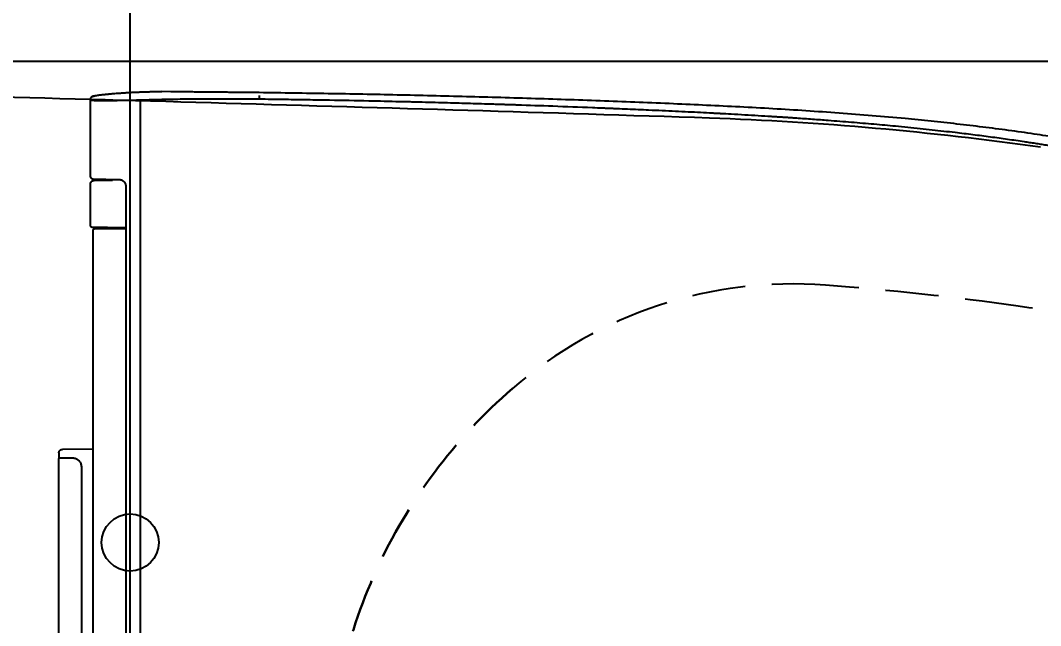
# Model space of a CAD drawing. Extents: x 76 to 2241, y -59 to 2238.
# Drawn here: x 460.6 to 746.6, y 1650.7 to 1820.5 of the extents above; entities that cross this region are included whole.
import ezdxf

# ---------------------------------------------------------------- set-up
doc = ezdxf.new("R2010")
doc.units = 0
doc.header["$LTSCALE"] = 20
doc.header["$MEASUREMENT"] = 0
doc.linetypes.add('HIDDEN', pattern=[0.375, 0.25, -0.125])
doc.linetypes.add('SLD-실선', pattern=[0])
doc.layers.get('0').update_dxf_attribs({"linetype": 'CONTINUOUS'})
doc.layers.get('DEFPOINTS').update_dxf_attribs({"linetype": 'CONTINUOUS'})
doc.layers.add('3', color=3, linetype='CONTINUOUS')
doc.layers.add('THIN', color=8, linetype='CONTINUOUS')
doc.styles.get("Standard").update_dxf_attribs({"font": 'NanumGothic.ttf'})
doc.dimstyles.get("Standard").update_dxf_attribs({"dimtxt": 2.7, "dimasz": 2, "dimexe": 2, "dimexo": 1, "dimgap": 1.5, "dimtad": 1, "dimlfac": 10, "dimzin": 0, "dimdsep": 46, "dimtxsty": 'Standard', "dimcen": 0, "dimclrt": 2, "dimadec": 0, "dimazin": 0, "dimtfac": 1, "dimtofl": 0, "dimtmove": 0, "dimatfit": 3, "dimfxl": 0, "dimtolj": 1, "dimtzin": 0, "dimarcsym": 0})

# ---------------------------------------------------------------- blocks, each defined once
blk = doc.blocks.new('*D22')
at = {"color": 3, "lineweight": -2}
for p, q in [((261.34, 1796.72), (261.34, 1963.46)), ((961.34, 1609.02), (961.34, 1963.46)), ((281.34, 1953.46), (941.34, 1953.46))]:
    blk.add_line(p, q, dxfattribs=at)
at = {"color": 3}
for points in [[(281.34, 1956.8), (281.34, 1950.13), (261.34, 1953.46)], [(941.34, 1956.8), (941.34, 1950.13), (961.34, 1953.46)]]:
    blk.add_solid(points, dxfattribs=at)
at = {"layer": 'DEFPOINTS', "color": 0}
for p in [(961.34, 1953.46), (261.34, 1791.72), (961.34, 1604.02)]:
    blk.add_point(p, dxfattribs=at)
at = {"color": 2, "insert": (641.34, 1979.69), "char_height": 30, "attachment_point": 5}
blk.add_mtext('\\A1;700', dxfattribs=at)
blk = doc.blocks.new('*D23')
at = {"color": 3, "lineweight": -2}
for p, q in [((491.34, 1531.42), (491.34, 1889.51)), ((961.34, 1609.02), (961.34, 1889.51)), ((511.34, 1879.51), (941.34, 1879.51))]:
    blk.add_line(p, q, dxfattribs=at)
at = {"color": 3}
for points in [[(511.34, 1882.85), (511.34, 1876.18), (491.34, 1879.51)], [(941.34, 1882.85), (941.34, 1876.18), (961.34, 1879.51)]]:
    blk.add_solid(points, dxfattribs=at)
at = {"layer": 'DEFPOINTS', "color": 0}
for p in [(961.34, 1879.51), (961.34, 1604.02), (491.34, 1526.42)]:
    blk.add_point(p, dxfattribs=at)
at = {"color": 2, "insert": (726.34, 1905.74), "char_height": 30, "attachment_point": 5}
blk.add_mtext('\\A1;470', dxfattribs=at)
blk = doc.blocks.new('*D24')
at = {"color": 3, "lineweight": -2}
for p, q in [((278.34, 1809.02), (1105.15, 1809.02)), ((1095.15, 1789.02), (1095.15, 1419.02)), ((278.34, 1399.02), (1105.15, 1399.02))]:
    blk.add_line(p, q, dxfattribs=at)
at = {"color": 3}
for points in [[(1091.81, 1789.02), (1098.48, 1789.02), (1095.15, 1809.02)], [(1091.81, 1419.02), (1098.48, 1419.02), (1095.15, 1399.02)]]:
    blk.add_solid(points, dxfattribs=at)
at = {"layer": 'DEFPOINTS', "color": 0}
for p in [(273.34, 1809.02), (273.34, 1399.02), (1095.15, 1399.02)]:
    blk.add_point(p, dxfattribs=at)
at = {"color": 2, "insert": (1068.92, 1604.02), "char_height": 30, "attachment_point": 5, "rotation": 90}
blk.add_mtext('\\A1;410', dxfattribs=at)
blk = doc.blocks.new('A$C20b64e20')
at = {"color": 2, "linetype": 'SLD-실선', "lineweight": 25}
for p, q in [((210.11, 490), (290.11, 490)), ((290.31, 489.8), (290.25, 486.11)), ((290.31, 490), (290.26, 486.17)), ((291.65, 490), (290.31, 490)), ((292.65, 489.01), (292.65, 489)), ((292.72, 480.5), (292.65, 489)), ((287.76, 483.7), (105.29, 483.7)), ((366.97, 481.25), (355.62, 481.25)), ((390.65, 481.25), (369.49, 481.25)), ((391.53, 480.78), (391.43, 480.9)), ((267.37, 480.5), (125.68, 480.5)), ((290.81, 480.48), (267.37, 480.5)), ((353.82, 480.5), (293.3, 480.5)), ((355.01, 480.51), (355.01, 480.48)), ((368.04, 479.95), (368.04, 479.99)), ((368.05, 479.8), (368.04, 479.99)), ((368.05, 479.77), (368.04, 479.95)), ((354.94, 475), (354.52, 475)), ((354.93, 473.85), (354.52, 473.85)), ((368.4, 473.21), (368.39, 473.17)), ((366.38, 471.24), (26.67, 471.24)), ((390.61, 467.25), (2.43, 467.25))]:
    blk.add_line(p, q, dxfattribs=at)
blk.add_arc((353.82, 479.8), 0.7, 0, 90, dxfattribs=at)
for points, knots in [([(290.17, 489.99), (290.15, 490), (290.13, 490), (290.11, 489.99), (290.1, 489.99)], [0, 0, 0, 0, 0.468049, 1, 1, 1, 1]), ([(290.31, 489.8), (290.3, 489.83), (290.3, 489.87), (290.27, 489.92), (290.24, 489.95), (290.2, 489.99), (290.17, 489.99), (290.17, 489.99)], [0, 0, 0, 0, 0.310603, 0.462773, 0.621111, 0.929955, 1, 1, 1, 1]), ([(291.65, 490), (291.76, 489.99), (291.99, 489.97), (292.29, 489.8), (292.51, 489.54), (292.63, 489.27), (292.64, 489.08), (292.65, 489.01)], [0, 0, 0, 0, 0.2158918, 0.4317837, 0.6476755, 0.8635673, 1, 1, 1, 1]), ([(290.26, 486.17), (290.25, 486.02), (290.23, 485.71), (290.1, 485.27), (289.89, 484.88), (289.65, 484.55), (289.36, 484.27), (289.03, 484.04), (288.66, 483.86), (288.24, 483.73), (287.93, 483.71), (287.76, 483.7)], [0, 0, 0, 0, 0.142477, 0.284782, 0.39639, 0.507888, 0.602673, 0.697393, 0.792658, 0.887876, 1, 1, 1, 1]), ([(355.63, 481.25), (355.6, 481.25), (355.55, 481.25), (355.48, 481.24), (355.44, 481.23), (355.41, 481.22), (355.38, 481.2), (355.36, 481.19), (355.33, 481.18), (355.29, 481.16), (355.26, 481.13), (355.21, 481.09), (355.18, 481.06), (355.16, 481.03), (355.14, 481.01), (355.13, 481), (355.13, 480.98), (355.12, 480.97), (355.11, 480.96), (355.1, 480.94), (355.08, 480.92), (355.07, 480.88), (355.05, 480.84), (355.04, 480.79), (355.02, 480.72), (355.01, 480.63), (355.01, 480.55), (355.01, 480.51)], [0, 0, 0, 0, 0.047595, 0.068455, 0.077997, 0.087196, 0.096503, 0.106545, 0.118015, 0.131559, 0.166062, 0.205191, 0.239582, 0.25259, 0.257962, 0.26283, 0.26767, 0.273122, 0.279788, 0.28813, 0.311108, 0.344129, 0.421732, 0.534002, 0.676405, 0.838677, 1, 1, 1, 1]), ([(368.04, 479.99), (368.04, 480.04), (368.04, 480.15), (368.03, 480.27), (368.01, 480.37), (368, 480.45), (367.98, 480.52), (367.96, 480.58), (367.93, 480.63), (367.91, 480.68), (367.89, 480.71), (367.88, 480.73), (367.86, 480.76), (367.84, 480.79), (367.81, 480.84), (367.76, 480.9), (367.71, 480.96), (367.64, 481.02), (367.55, 481.08), (367.45, 481.14), (367.35, 481.19), (367.25, 481.22), (367.11, 481.25), (367.02, 481.25), (366.96, 481.25)], [0, 0, 0, 0, 0.131487, 0.257832, 0.373143, 0.47152, 0.547516, 0.601113, 0.629052, 0.648897, 0.656751, 0.66383, 0.670629, 0.677564, 0.692776, 0.719727, 0.749722, 0.78822, 0.819862, 0.847229, 0.874104, 0.902744, 0.93372, 1, 1, 1, 1]), ([(369.52, 481.25), (369.45, 481.25), (369.33, 481.25), (369.15, 481.2), (369.02, 481.14), (368.92, 481.07), (368.84, 481.02), (368.78, 480.96), (368.72, 480.89), (368.65, 480.8), (368.6, 480.68), (368.55, 480.55), (368.51, 480.4), (368.49, 480.21), (368.47, 479.99), (368.46, 479.79), (368.46, 479.67), (368.46, 479.65)], [0, 0, 0, 0, 0.038461, 0.075159, 0.11042, 0.128381, 0.149521, 0.177358, 0.213909, 0.270575, 0.341726, 0.427743, 0.528971, 0.645803, 0.79449, 0.963773, 1, 1, 1, 1]), ([(390.61, 467.25), (390.61, 467.59), (390.59, 468.26), (390.56, 469.26), (390.54, 470.23), (390.52, 471.18), (390.5, 472.1), (390.49, 472.94), (390.48, 473.71), (390.47, 474.4), (390.46, 475.07), (390.45, 475.71), (390.45, 476.31), (390.45, 476.88), (390.45, 477.47), (390.45, 478.07), (390.45, 478.66), (390.46, 479.18), (390.47, 479.65), (390.48, 480.05), (390.5, 480.4), (390.52, 480.7), (390.54, 480.93), (390.57, 481.11), (390.6, 481.21), (390.63, 481.26), (390.64, 481.25), (390.65, 481.25)], [0, 0, 0, 0, 0.046035, 0.09153, 0.136484, 0.180899, 0.224773, 0.268108, 0.304824, 0.341145, 0.377069, 0.412597, 0.447729, 0.482465, 0.516806, 0.561346, 0.605286, 0.648625, 0.691365, 0.733506, 0.775049, 0.817914, 0.860853, 0.903866, 0.946954, 0.990117, 1, 1, 1, 1]), ([(391.43, 480.9), (391.38, 480.95), (391.29, 481.04), (391.09, 481.16), (390.87, 481.24), (390.71, 481.25), (390.63, 481.25)], [0, 0, 0, 0, 0.271934, 0.526788, 0.765933, 1, 1, 1, 1]), ([(391.78, 480.16), (391.77, 480.26), (391.74, 480.44), (391.64, 480.64), (391.56, 480.74), (391.53, 480.78)], [0, 0, 0, 0, 0.44134, 0.788461, 1, 1, 1, 1]), ([(293.3, 480.5), (293.16, 480.5), (292.87, 480.5), (292.39, 480.5), (291.88, 480.49), (291.35, 480.49), (290.99, 480.48), (290.81, 480.48)], [0, 0, 0, 0, 0.18463, 0.381766, 0.584481, 0.792297, 1, 1, 1, 1]), ([(354.52, 471.24), (354.52, 471.52), (354.52, 472.03), (354.52, 472.75), (354.52, 473.39), (354.52, 474.02), (354.52, 474.62), (354.52, 475.19), (354.52, 475.74), (354.52, 476.27), (354.52, 476.77), (354.52, 477.25), (354.52, 477.69), (354.52, 478.1), (354.52, 478.54), (354.52, 478.97), (354.52, 479.3), (354.52, 479.52), (354.52, 479.67), (354.52, 479.76), (354.52, 479.8), (354.52, 479.8), (354.52, 479.8)], [0, 0, 0, 0, 0.060481, 0.108737, 0.156859, 0.205082, 0.251562, 0.297921, 0.344369, 0.392033, 0.439568, 0.487199, 0.536308, 0.585277, 0.634353, 0.708489, 0.782589, 0.831328, 0.879931, 0.928637, 0.975603, 1, 1, 1, 1]), ([(355.01, 480.48), (355, 480.43), (355, 480.34), (354.99, 480.15), (354.99, 479.92), (354.98, 479.65), (354.98, 479.33), (354.97, 479), (354.97, 478.67), (354.96, 478.35), (354.96, 478.01), (354.96, 477.64), (354.95, 477.26), (354.95, 476.86), (354.95, 476.46), (354.94, 476.07), (354.94, 475.69), (354.94, 475.31), (354.94, 474.91), (354.93, 474.5), (354.93, 474.08), (354.93, 473.51), (354.93, 472.78), (354.93, 471.97), (354.92, 471.45), (354.92, 471.24)], [0, 0, 0, 0, 0.0515534, 0.1027748, 0.1538627, 0.2050172, 0.2564377, 0.3083204, 0.3482318, 0.3878811, 0.427358, 0.4667531, 0.5061579, 0.5456637, 0.5853609, 0.6189937, 0.6524813, 0.685878, 0.7192383, 0.7526171, 0.786069, 0.8196483, 0.8863947, 0.9529304, 1, 1, 1, 1]), ([(368.08, 477.96), (368.08, 478.11), (368.08, 478.43), (368.07, 478.83), (368.07, 479.19), (368.06, 479.5), (368.05, 479.69), (368.05, 479.76), (368.05, 479.77)], [0, 0, 0, 0, 0.196319, 0.392222, 0.588592, 0.784718, 0.980439, 1, 1, 1, 1]), ([(368.1, 476.37), (368.1, 476.57), (368.1, 476.95), (368.09, 477.49), (368.09, 477.8), (368.08, 477.96)], [0, 0, 0, 0, 0.333561, 0.666243, 1, 1, 1, 1]), ([(368.46, 479.62), (368.46, 479.56), (368.45, 479.44), (368.45, 479.21), (368.44, 478.94), (368.44, 478.67), (368.43, 478.31), (368.43, 477.86), (368.42, 477.28), (368.41, 476.67), (368.4, 476.02), (368.4, 475.33), (368.39, 474.63), (368.39, 473.91), (368.39, 473.41), (368.39, 473.17)], [0, 0, 0, 0, 0.048835, 0.112997, 0.175818, 0.236735, 0.295825, 0.393617, 0.488484, 0.580903, 0.671392, 0.75757, 0.842225, 0.921755, 1, 1, 1, 1]), ([(391.78, 480.16), (391.78, 480.16), (391.79, 480.14), (391.8, 480.11), (391.81, 480.08), (391.83, 480.05), (391.84, 480.01), (391.85, 479.96), (391.86, 479.91), (391.88, 479.87), (391.89, 479.82), (391.9, 479.77), (391.91, 479.71), (391.92, 479.65), (391.93, 479.6), (391.95, 479.52), (391.97, 479.41), (391.99, 479.24), (392.02, 479.04), (392.06, 478.82), (392.09, 478.6), (392.11, 478.43), (392.12, 478.32), (392.13, 478.29), (392.13, 478.25), (392.13, 478.22), (392.14, 478.18), (392.14, 478.14), (392.15, 478.09), (392.16, 477.99), (392.18, 477.84), (392.2, 477.64), (392.23, 477.38), (392.26, 477.06), (392.3, 476.67), (392.35, 476.21), (392.4, 475.66), (392.46, 475.02), (392.52, 474.28), (392.56, 473.74), (392.58, 473.46)], [0, 0, 0, 0, 0.018673, 0.040004, 0.059985, 0.075247, 0.09432, 0.118177, 0.13846, 0.153478, 0.169313, 0.185966, 0.202971, 0.21913, 0.234696, 0.249669, 0.277337, 0.313657, 0.358629, 0.393053, 0.431247, 0.467977, 0.473004, 0.47808, 0.483207, 0.488383, 0.49361, 0.498887, 0.503761, 0.517682, 0.539536, 0.565622, 0.597976, 0.636599, 0.681491, 0.732653, 0.790084, 0.853785, 0.923757, 1, 1, 1, 1]), ([(368.11, 475), (368.11, 475.09), (368.11, 475.57), (368.1, 476.01), (368.1, 476.37)], [0, 0, 0, 0, 0.187754, 1, 1, 1, 1]), ([(368.4, 473.21), (368.39, 473.07), (368.38, 472.81), (368.25, 472.42), (368.05, 472.07), (367.78, 471.76), (367.46, 471.52), (367.1, 471.35), (366.73, 471.25), (366.48, 471.24), (366.36, 471.23)], [0, 0, 0, 0, 0.139316, 0.274405, 0.405315, 0.532135, 0.654959, 0.77386, 0.888869, 1, 1, 1, 1]), ([(392.58, 473.46), (392.6, 473.13), (392.65, 472.45), (392.72, 471.4), (392.78, 470.33), (392.84, 469.24), (392.89, 468.15), (392.93, 467.06), (392.97, 465.98), (393, 464.93), (393.03, 463.9), (393.04, 462.91), (393.05, 461.96), (393.04, 461.38), (393.04, 461.09)], [0, 0, 0, 0, 0.083318, 0.166642, 0.249972, 0.333305, 0.416641, 0.49998, 0.58332, 0.66666, 0.749999, 0.833336, 0.91667, 1, 1, 1, 1]), ([(390.89, 433.87), (390.9, 434.88), (390.92, 436.94), (390.94, 439.94), (390.95, 442.03), (390.95, 443.15), (390.95, 443.4), (390.95, 443.66), (390.95, 443.99), (390.95, 444.83), (390.94, 447.34), (390.93, 449.8), (390.91, 451.77), (390.91, 452.1), (390.9, 452.43), (390.9, 452.76), (390.9, 453.09), (390.89, 453.48), (390.88, 454.66), (390.85, 456.94), (390.79, 460.23), (390.71, 463.77), (390.65, 466.1), (390.61, 467.25)], [0, 0, 0, 0, 0.090799, 0.184859, 0.270331, 0.277974, 0.285636, 0.293318, 0.301096, 0.314861, 0.369004, 0.526221, 0.536133, 0.546049, 0.555968, 0.565891, 0.575818, 0.585761, 0.600697, 0.68212, 0.79032, 0.896279, 1, 1, 1, 1]), ([(392.81, 441.27), (392.81, 441.64), (392.82, 442.43), (392.84, 443.66), (392.85, 445.02), (392.87, 446.5), (392.88, 448.1), (392.9, 449.77), (392.91, 451.53), (392.92, 452.84), (392.92, 453.57), (393.04, 461.09)], [0, 0, 0, 0, 0.090129, 0.189815, 0.29906, 0.417862, 0.546221, 0.684138, 0.822925, 0.970208, 1, 1, 1, 1]), ([(392.73, 433.85), (392.74, 434.87), (392.75, 436.09), (392.78, 438.31), (392.8, 440.27), (392.81, 441.27)], [0, 0, 0, 0, 0.1176138, 0.5508488, 1, 1, 1, 1]), ([(196.52, 3.24), (197.7, 3.25), (200.06, 3.26), (203.58, 3.39), (207.09, 3.6), (210.57, 3.89), (214.04, 4.27), (217.42, 4.72), (220.71, 5.24), (223.93, 5.82), (227.12, 6.48), (230.3, 7.22), (233.51, 8.04), (236.77, 8.95), (240.06, 9.97), (243.32, 11.06), (246.57, 12.24), (249.81, 13.5), (252.69, 14.71), (255.22, 15.83), (257.4, 16.84), (259.56, 17.88), (261.71, 18.97), (263.85, 20.09), (265.97, 21.25), (268.59, 22.72), (271.67, 24.56), (275.2, 26.79), (278.2, 28.8), (280.7, 30.55), (282.71, 32.01), (284.74, 33.53), (287.01, 35.29), (289.53, 37.31), (292.25, 39.59), (294.31, 41.39), (295.73, 42.67), (296.52, 43.39), (297.31, 44.11), (298.1, 44.84), (298.88, 45.58), (299.67, 46.33), (300.45, 47.08), (301.88, 48.47), (303.96, 50.55), (306.65, 53.34), (309.31, 56.21), (311.62, 58.78), (313.58, 61.05), (315.21, 62.97), (316.84, 64.93), (318.49, 66.96), (320.32, 69.27), (322.3, 71.84), (324.42, 74.66), (326.53, 77.56), (328.63, 80.54), (330.73, 83.59), (332.79, 86.69), (335, 90.11), (337.32, 93.83), (339.74, 97.87), (342.07, 101.92), (344.33, 106), (346.49, 110.09), (348.57, 114.21), (350.31, 117.82), (351.75, 120.92), (352.92, 123.51), (354.07, 126.14), (355.21, 128.82), (356.38, 131.66), (357.57, 134.67), (358.5, 137.08), (359.14, 138.79), (359.51, 139.79), (359.88, 140.79), (360.25, 141.8), (360.88, 143.58), (361.78, 146.14), (362.91, 149.51), (364.02, 152.93), (365.11, 156.41), (366.19, 159.99), (367.23, 163.61), (368.24, 167.24), (369.2, 170.84), (370.14, 174.48), (371.05, 178.21), (371.95, 182.02), (372.82, 185.9), (373.67, 189.83), (374.5, 193.83), (375.3, 197.92), (376.11, 202.25), (376.93, 206.84), (377.55, 210.52), (377.98, 213.14), (378.22, 214.67), (378.46, 216.2), (378.7, 217.75), (379.09, 220.35), (379.62, 224.04), (380.28, 228.84), (380.91, 233.74), (381.44, 238.1), (381.88, 241.91), (382.25, 245.19), (382.61, 248.55), (382.96, 251.99), (383.28, 255.27), (383.58, 258.44), (383.85, 261.48), (384.13, 264.61), (384.39, 267.79), (384.65, 271.03), (384.93, 274.66), (385.23, 278.7), (385.46, 281.99), (385.61, 284.15), (385.68, 285.16), (385.75, 286.18), (385.81, 287.21), (385.88, 288.23), (385.94, 289.26), (386.06, 291.15), (386.24, 293.96), (386.46, 297.71), (386.65, 301.22), (386.79, 303.64), (386.85, 304.92), (386.88, 305.38), (386.9, 305.85), (386.93, 306.3), (387, 307.7), (387.13, 310.11), (387.3, 313.58), (387.47, 317.17), (387.64, 320.87), (387.8, 324.35), (387.94, 327.58), (388.07, 330.55), (388.16, 332.74), (388.22, 334.14), (388.25, 334.72), (388.27, 335.3), (388.3, 335.89), (388.32, 336.47), (388.34, 337.06), (388.4, 338.36), (388.59, 343.17), (388.89, 351.13), (389.15, 358.56), (389.29, 362.66), (389.32, 363.78), (389.36, 364.9), (389.39, 366.01), (389.43, 367.07), (389.46, 368.09), (389.55, 370.87), (389.68, 375.44), (389.87, 382.07), (389.99, 386.87), (390.07, 389.81), (390.09, 390.62), (390.11, 391.43), (390.13, 392.24), (390.14, 393), (390.16, 393.72), (390.24, 397.08), (390.39, 403.87), (390.53, 410.76), (390.6, 415.04), (390.62, 415.87), (390.63, 416.63), (390.64, 417.35), (390.67, 418.8), (390.7, 421.03), (390.75, 424.08), (390.8, 427.25), (390.84, 430.52), (390.87, 432.74), (390.89, 433.87)], [0, 0, 0, 0, 0.006766, 0.013499, 0.020201, 0.026878, 0.033533, 0.040169, 0.046413, 0.052648, 0.058877, 0.065104, 0.071332, 0.077895, 0.084465, 0.091045, 0.09764, 0.104253, 0.110973, 0.115541, 0.120117, 0.124703, 0.1293, 0.133909, 0.138532, 0.14317, 0.151111, 0.15908, 0.167083, 0.171817, 0.176566, 0.181331, 0.186323, 0.193042, 0.199827, 0.206681, 0.208714, 0.210753, 0.212798, 0.21485, 0.216909, 0.218974, 0.221045, 0.223124, 0.230455, 0.237857, 0.245333, 0.252884, 0.25767, 0.262488, 0.267338, 0.272284, 0.277489, 0.28417, 0.290899, 0.297677, 0.304716, 0.311794, 0.318907, 0.326056, 0.335088, 0.344071, 0.353005, 0.361896, 0.370744, 0.379554, 0.38831, 0.393719, 0.399151, 0.404604, 0.410113, 0.415853, 0.422217, 0.428636, 0.430665, 0.432699, 0.434739, 0.436785, 0.438836, 0.445551, 0.452341, 0.459208, 0.466152, 0.473242, 0.480651, 0.487702, 0.494817, 0.501996, 0.509284, 0.516801, 0.524403, 0.53209, 0.539862, 0.547758, 0.555978, 0.56514, 0.574431, 0.577377, 0.580337, 0.583309, 0.586294, 0.589291, 0.598379, 0.607639, 0.617073, 0.626681, 0.632809, 0.639072, 0.645586, 0.65218, 0.658857, 0.664497, 0.67038, 0.676372, 0.682471, 0.688677, 0.694977, 0.703367, 0.711903, 0.713839, 0.715783, 0.717734, 0.719692, 0.721658, 0.723631, 0.725565, 0.732552, 0.739735, 0.747114, 0.752694, 0.75358, 0.75447, 0.755362, 0.756256, 0.757046, 0.763416, 0.770081, 0.776951, 0.784024, 0.791302, 0.796869, 0.80255, 0.808345, 0.809451, 0.81056, 0.811674, 0.812792, 0.813913, 0.815039, 0.816124, 0.821373, 0.842617, 0.861806, 0.863955, 0.866103, 0.86825, 0.870396, 0.872423, 0.874344, 0.876269, 0.888351, 0.900529, 0.914282, 0.915833, 0.917386, 0.91894, 0.920496, 0.921989, 0.923315, 0.92464, 0.941205, 0.962266, 0.964119, 0.965707, 0.967066, 0.968438, 0.969822, 0.975386, 0.981233, 0.987285, 0.99354, 1, 1, 1, 1]), ([(196.52, 0), (197.76, 0.01), (200.22, 0.03), (203.92, 0.17), (207.61, 0.39), (211.3, 0.71), (214.95, 1.12), (218.57, 1.62), (222.16, 2.2), (225.73, 2.88), (229.3, 3.65), (232.87, 4.52), (236.44, 5.49), (239.99, 6.55), (243.5, 7.7), (246.97, 8.93), (250.38, 10.24), (253.74, 11.63), (257.06, 13.1), (260.5, 14.73), (264.05, 16.52), (267.69, 18.49), (271.29, 20.55), (274.82, 22.71), (278.28, 24.94), (281.66, 27.26), (284.96, 29.64), (288.2, 32.1), (291.4, 34.66), (294.56, 37.31), (297.68, 40.05), (300.73, 42.86), (303.73, 45.74), (306.66, 48.68), (309.52, 51.68), (312.44, 54.86), (315.39, 58.21), (318.38, 61.74), (321.29, 65.33), (324.14, 68.97), (326.91, 72.67), (329.62, 76.42), (332.26, 80.21), (334.87, 84.11), (337.46, 88.12), (340.01, 92.24), (342.49, 96.4), (344.89, 100.61), (347.21, 104.86), (349.52, 109.28), (351.81, 113.88), (354.06, 118.66), (356.21, 123.49), (358.27, 128.35), (360.22, 133.26), (362.09, 138.21), (363.92, 143.35), (365.71, 148.69), (367.46, 154.24), (369.11, 159.81), (370.68, 165.41), (372.22, 171.29), (373.73, 177.47), (375.2, 183.93), (376.56, 190.41), (377.84, 196.92), (379.02, 203.44), (380.11, 209.98), (381.16, 216.75), (382.15, 223.74), (383.09, 230.97), (383.94, 238.21), (384.73, 245.46), (385.51, 253.38), (386.27, 261.98), (386.99, 271.25), (387.64, 280.53), (388.21, 289.81), (388.72, 299.09), (389.18, 308.38), (389.75, 321.02), (390.39, 337.02), (391.05, 356.39), (391.62, 375.75), (392.08, 395.12), (392.46, 414.48), (392.64, 427.4), (392.73, 433.85)], [0, 0, 0, 0, 0.007, 0.014001, 0.021002, 0.028002, 0.035003, 0.041878, 0.048754, 0.055629, 0.062505, 0.069506, 0.076506, 0.083507, 0.090508, 0.097509, 0.104384, 0.111261, 0.118137, 0.125013, 0.132854, 0.140696, 0.148538, 0.15638, 0.164221, 0.171923, 0.179624, 0.187325, 0.195026, 0.202884, 0.210742, 0.2186, 0.226457, 0.234315, 0.242172, 0.250029, 0.258779, 0.267529, 0.276279, 0.285028, 0.293778, 0.302528, 0.311277, 0.320027, 0.329193, 0.338359, 0.347525, 0.356692, 0.365858, 0.375024, 0.385024, 0.395023, 0.405023, 0.415023, 0.425022, 0.435022, 0.445022, 0.456022, 0.467022, 0.478022, 0.489021, 0.500021, 0.512565, 0.525109, 0.537653, 0.550197, 0.562741, 0.575285, 0.587829, 0.601627, 0.615425, 0.629223, 0.643021, 0.656819, 0.674418, 0.692017, 0.709616, 0.727215, 0.744814, 0.762413, 0.780012, 0.816677, 0.853342, 0.890006, 0.926671, 0.963336, 1, 1, 1, 1])]:
    blk.add_open_spline(points, degree=3, knots=knots, dxfattribs=at)
at = {"layer": 'THIN', "color": 2, "linetype": 'SLD-실선', "lineweight": 25}
blk.add_arc((390.68, 480.24), 0.996, 3.2497, 41.2638, dxfattribs=at)
for points, knots in [([(391.67, 480.3), (391.68, 480.29), (391.69, 480.28), (391.71, 480.26), (391.72, 480.24), (391.73, 480.23), (391.74, 480.22), (391.75, 480.21), (391.76, 480.2), (391.76, 480.19), (391.77, 480.17), (391.78, 480.17), (391.78, 480.16)], [0, 0, 0, 0, 0.185549, 0.342141, 0.469776, 0.592225, 0.66433, 0.743736, 0.796305, 0.864965, 0.944358, 1, 1, 1, 1]), ([(392.55, 473.55), (392.56, 473.55), (392.58, 473.52), (392.58, 473.49), (392.58, 473.46)], [0, 0, 0, 0, 0.067117, 1, 1, 1, 1]), ([(392.74, 442.44), (392.75, 442.44), (392.75, 442.44), (392.73, 442.44), (392.73, 442.44)], [0, 0, 0, 0, 0.90692, 1, 1, 1, 1]), ([(391.89, 433.85), (391.88, 433.85), (391.86, 433.85), (391.79, 433.86), (391.69, 433.86), (391.57, 433.86), (391.43, 433.86), (391.27, 433.86), (391.08, 433.86), (390.95, 433.87), (390.89, 433.87)], [0, 0, 0, 0, 0.131998, 0.260667, 0.383868, 0.499999, 0.616131, 0.739333, 0.868002, 1, 1, 1, 1]), ([(392.71, 433.85), (392.71, 433.85), (392.73, 433.85), (392.73, 433.85), (392.73, 433.85)], [0, 0, 0, 0, 0.103128, 1, 1, 1, 1])]:
    blk.add_open_spline(points, degree=3, knots=knots, dxfattribs=at)

msp = doc.modelspace()

# ---------------------------------------------------------------- linework, layer by layer
at = {"layer": '3', "color": 7}
msp.add_circle((491.3381, 1674.0231), 8, dxfattribs=at)
for centre, radius, start, end in [((-610.25551, -37439.35396), 39252.80376, 88.154649706, 88.550479832), ((621.95237, 902.65375), 891.00682, 81.9585968, 87.95430642)]:
    msp.add_arc(centre, radius, start, end, dxfattribs=at)
at = {"layer": '3', "color": 2, "linetype": 'HIDDEN', "ltscale": 3}
for centre, radius, start, end in [((677.12958, 1626.56078), 120, 85.6412632, 130.9054799), ((621.95237, 902.65375), 846.00682, 81.9585968, 85.64126322), ((678.74811, 1304.6684), 440, 75.5664133, 81.9585968)]:
    msp.add_arc(centre, radius, start, end, dxfattribs=at)
at = {"layer": '3', "color": 2, "linetype": 'HIDDEN', "lineweight": 30, "ltscale": 3}
msp.add_arc((696.6561, 1604.02309), 149.82, 130.9054799, 180, dxfattribs=at)

# ---------------------------------------------------------------- block references
at = {"ltscale": 3, "rotation": 90}
msp.add_blockref('A$C20b64e20', (961.34206, 1407.49957), dxfattribs=at)

# ---------------------------------------------------------------- dimensions: what is measured, and where the dimension line sits
dim = msp.add_linear_dim(base=(961.3381, 1953.46415), p1=(261.3381, 1791.72125), p2=(961.3381, 1604.0231), dimstyle='Standard', override={"dimtxt": 30, "dimasz": 20, "dimexe": 10, "dimexo": 5, "dimgap": 10, "dimtoh": 1, "dimdec": 0, "dimlfac": 1, "dimrnd": 0.5, "dimzin": 8, "dimclrd": 3, "dimclre": 3, "dimtdec": 0, "dimarcsym": 1})
dim.commit()
dim.dimension.update_dxf_attribs({"geometry": '*D22', "text_midpoint": (641.3381, 1953.46415), "dimtype": 160})
at = {"color": 7}
dim = msp.add_linear_dim(base=(961.3381, 1879.51322), p1=(491.3381, 1526.4231), p2=(961.3381, 1604.0231), dimstyle='Standard', override={"dimtxt": 30, "dimasz": 20, "dimexe": 10, "dimexo": 5, "dimgap": 10, "dimtoh": 1, "dimdec": 0, "dimlfac": 1, "dimrnd": 0.5, "dimzin": 8, "dimclrd": 3, "dimclre": 3, "dimtdec": 0, "dimarcsym": 1}, dxfattribs=at)
dim.commit()
dim.dimension.update_dxf_attribs({"geometry": '*D23', "text_midpoint": (726.3381, 1905.73639)})
dim = msp.add_linear_dim(base=(1095.14558, 1399.0231), p1=(273.3381, 1809.0231), p2=(273.3381, 1399.0231), angle=90, dimstyle='Standard', override={"dimtxt": 30, "dimasz": 20, "dimexe": 10, "dimexo": 5, "dimgap": 10, "dimtoh": 1, "dimdec": 0, "dimlfac": 1, "dimrnd": 0.5, "dimzin": 8, "dimclrd": 3, "dimclre": 3, "dimtdec": 0, "dimarcsym": 1}, dxfattribs=at)
dim.commit()
dim.dimension.update_dxf_attribs({"geometry": '*D24', "text_midpoint": (1068.9224, 1604.0231)})

doc.saveas('drawing.dxf')
